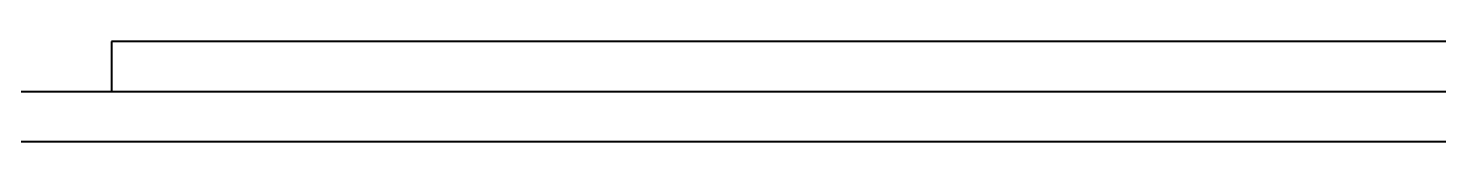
# Model space of a CAD drawing. Header units: millimetres. Extents: x 0 to 1682, y 0 to 1188.
# Drawn here: x 1326.02 to 1368.04, y 416.1 to 419.11 of the extents above; entities that cross this region are included whole.
import ezdxf

# ---------------------------------------------------------------- set-up
doc = ezdxf.new("R2010")
doc.units = ezdxf.units.MM
doc.header["$LTSCALE"] = 2
doc.layers.add('가시적인 것(ISO)', color=3, linetype='Continuous', lineweight=40)

msp = doc.modelspace()

# ---------------------------------------------------------------- linework, layer by layer
at = {"layer": '가시적인 것(ISO)'}
for p, q in [((1376.0559, 419.0992), (1328.5059, 419.0992)), ((1328.5059, 419.0992), (1328.5059, 417.5992)), ((1333.5059, 419.1092), (1338.5059, 419.1092)), ((1333.5059, 419.0992), (1333.5059, 419.1092)), ((1338.5059, 419.1092), (1376.0559, 419.1092)), ((1338.5059, 419.0992), (1338.5059, 419.1092)), ((1286.0059, 417.5992), (1531.0059, 417.5992)), ((1531.0059, 416.0992), (1286.0059, 416.0992))]:
    msp.add_line(p, q, dxfattribs=at)

doc.saveas('drawing.dxf')
